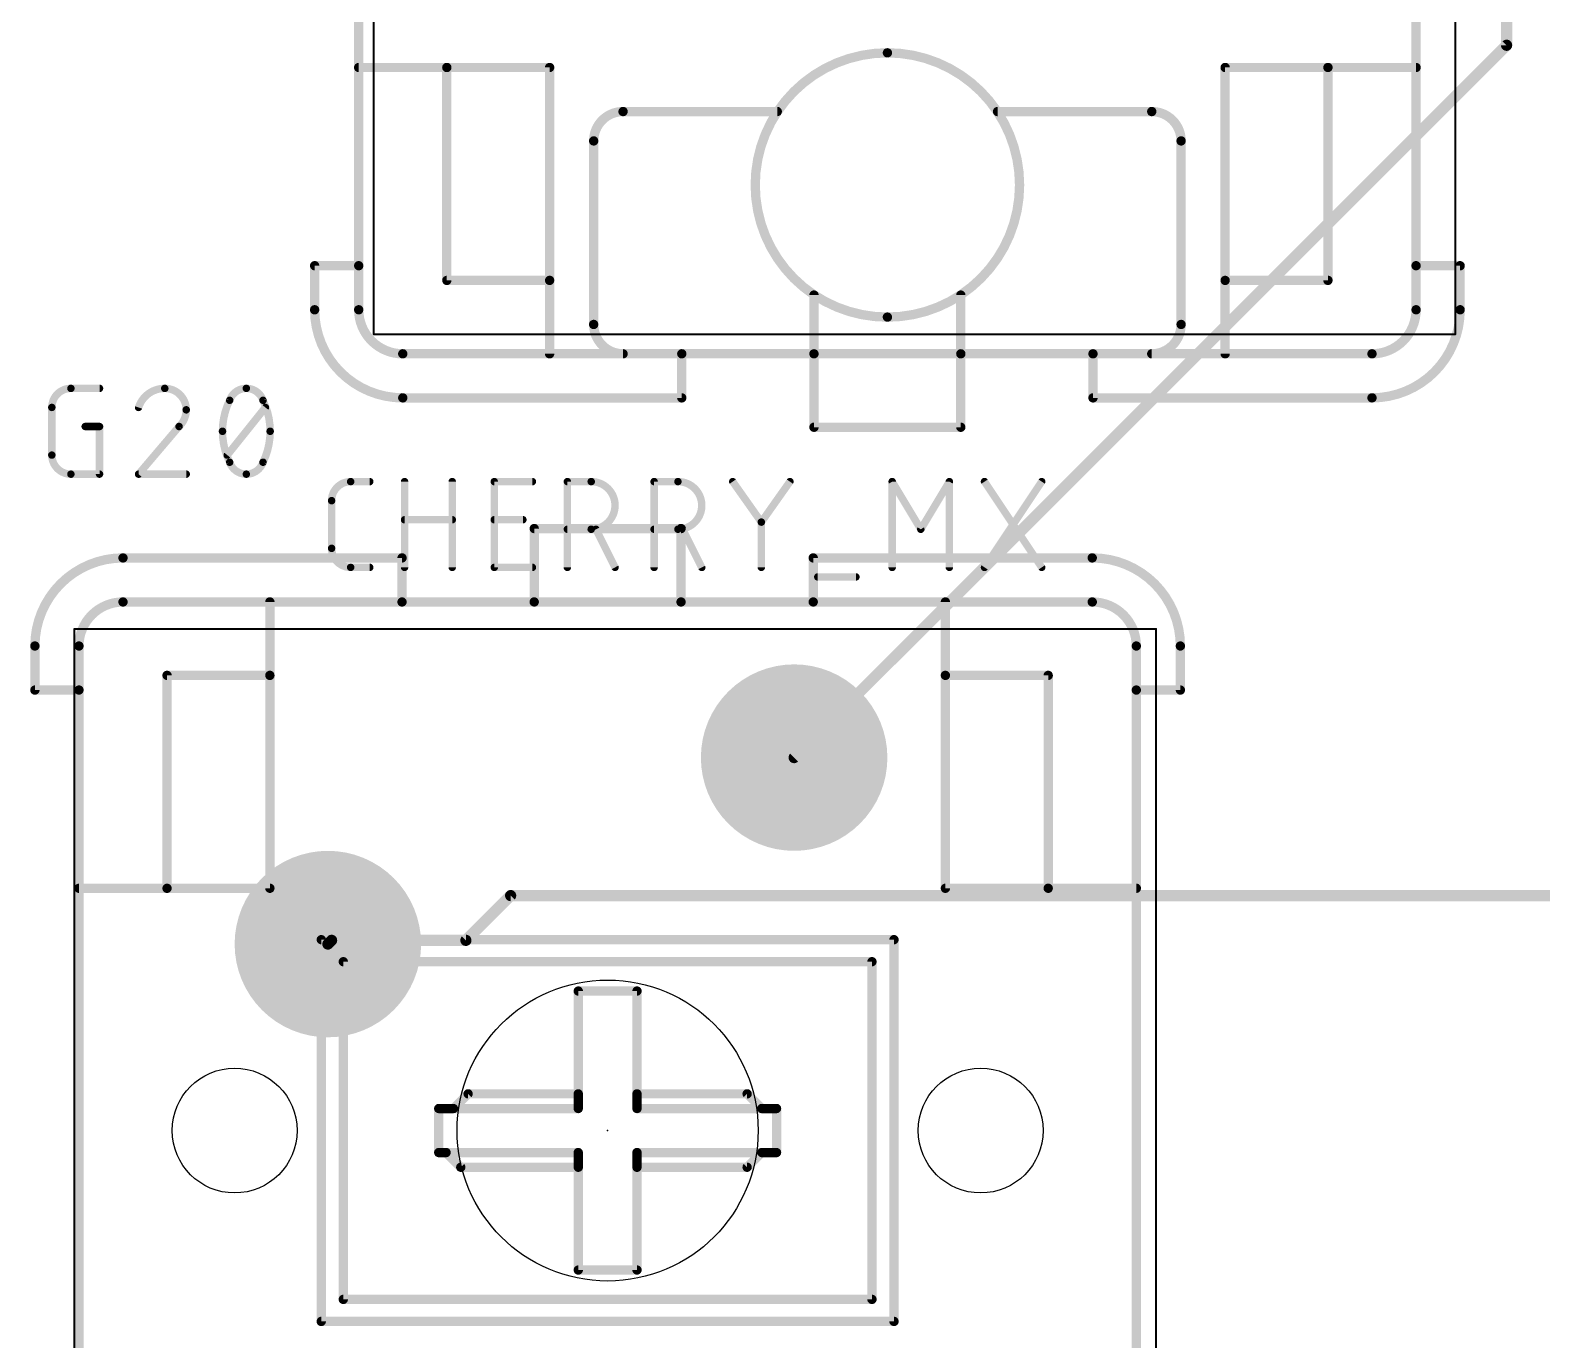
# Model space of a CAD drawing. Extents: x 8 to 150, y -13 to 106.
# Drawn here: x 48.02 to 68.6, y 8.58 to 26.42 of the extents above; entities that cross this region are included whole.
import ezdxf

# ---------------------------------------------------------------- set-up
doc = ezdxf.new("R2010")
doc.units = 0
for name, color, linetype in [('1', 22, 'CONTINUOUS'), ('17', 82, 'CONTINUOUS'), ('20', 30, 'CONTINUOUS'), ('21', 253, 'CONTINUOUS'), ('23', 7, 'CONTINUOUS'), ('25', 253, 'CONTINUOUS'), ('49', 253, 'CONTINUOUS'), ('51', 253, 'CONTINUOUS')]:
    doc.layers.add(name, color=color, linetype=linetype)

# ---------------------------------------------------------------- blocks, each defined once
blk = doc.blocks.new('ROUNDP')
at = {"const_width": 0.5}
blk.add_lwpolyline([(0, -0.25, 1), (0, 0.25, 1), (0, -0.25)], format="xyb", dxfattribs=at)

msp = doc.modelspace()

# ---------------------------------------------------------------- linework, layer by layer
at = {"layer": '1', "const_width": 0.1524}
for points in [[(68.1228, 26.2128), (68.1228, 52.1208)], [(58.42, 16.51), (68.1228, 26.2128)], [(54.5592, 14.6304), (53.9496, 14.0208)], [(75.5904, 14.6304), (54.5592, 14.6304)], [(52.1208, 14.0208), (52.07, 13.97)], [(53.9496, 14.0208), (52.1208, 14.0208)]]:
    msp.add_lwpolyline(points, dxfattribs=at)
at = {"layer": '1', "const_width": 0.0762}
for points in [[(68.0847, 26.2128, 1), (68.1609, 26.2128)], [(68.1497, 26.1859, 1), (68.0959, 26.2397)], [(58.3931, 16.5369, 1), (58.4469, 16.4831)], [(54.5592, 14.6685, 1), (54.5592, 14.5923)], [(54.5861, 14.6035, 1), (54.5323, 14.6573)], [(52.0431, 13.9969, 1), (52.0969, 13.9431)], [(52.1208, 14.0589, 1), (52.1208, 13.9827)], [(52.1477, 13.9939, 1), (52.0939, 14.0477)], [(53.9227, 14.0477, 1), (53.9765, 13.9939)], [(53.9496, 13.9827, 1), (53.9496, 14.0589)]]:
    msp.add_lwpolyline(points, format="xyb", dxfattribs=at)
at = {"layer": '20'}
for centre, radius in [((55.88, 11.43), 2.05), ((50.8, 11.43), 0.85), ((60.96, 11.43), 0.85)]:
    msp.add_circle(centre, radius, dxfattribs=at)
at = {"layer": '21', "const_width": 0.127}
for points in [[(52.49, 23.21), (52.49, 35.21)], [(66.89, 35.21), (66.89, 23.21)], [(51.89, 22.61), (51.89, 23.21)], [(52.49, 23.21), (51.89, 23.21)], [(52.49, 22.61), (52.49, 23.21)], [(66.89, 23.21), (66.89, 22.61)], [(66.89, 23.21), (67.49, 23.21)], [(67.49, 23.21), (67.49, 22.61)], [(56.89, 22.01), (53.09, 22.01)], [(58.69, 22.01), (56.89, 22.01)], [(56.89, 22.01), (56.89, 21.41)], [(60.69, 22.01), (58.69, 22.01)], [(58.69, 22.01), (58.69, 21.01)], [(62.49, 22.01), (60.69, 22.01)], [(60.69, 22.01), (60.69, 21.01)], [(66.29, 22.01), (62.49, 22.01)], [(62.49, 22.01), (62.49, 21.41)], [(56.89, 21.41), (53.09, 21.41)], [(66.29, 21.41), (62.49, 21.41)], [(60.69, 21.01), (58.69, 21.01)], [(54.88, 19.63), (54.88, 18.63)], [(56.88, 19.63), (54.88, 19.63)], [(56.88, 19.63), (56.88, 18.63)], [(49.28, 19.23), (53.08, 19.23)], [(53.08, 19.23), (53.08, 18.63)], [(58.68, 19.23), (62.48, 19.23)], [(58.68, 19.23), (58.68, 18.63)], [(49.28, 18.63), (53.08, 18.63)], [(53.08, 18.63), (54.88, 18.63)], [(54.88, 18.63), (56.88, 18.63)], [(56.88, 18.63), (58.68, 18.63)], [(58.68, 18.63), (62.48, 18.63)], [(48.08, 17.43), (48.08, 18.03)], [(48.68, 17.43), (48.68, 18.03)], [(63.08, 18.03), (63.08, 17.43)], [(63.68, 18.03), (63.68, 17.43)], [(48.68, 17.43), (48.08, 17.43)], [(48.68, 5.43), (48.68, 17.43)], [(63.08, 17.43), (63.08, 5.43)], [(63.08, 17.43), (63.68, 17.43)]]:
    msp.add_lwpolyline(points, dxfattribs=at)
at = {"layer": '21'}
for points, const_width in [([(51.9218, 23.21, 1), (51.8582, 23.21)], 0.0635), ([(51.89, 23.2417, 1), (51.89, 23.1783)], 0.0635), ([(52.5218, 23.21, 1), (52.4582, 23.21)], 0.0635), ([(52.49, 23.1783, 1), (52.49, 23.2417)], 0.0635), ([(66.9218, 23.21, 1), (66.8582, 23.21)], 0.0635), ([(66.89, 23.2417, 1), (66.89, 23.1783)], 0.0635), ([(67.5218, 23.21, 1), (67.4583, 23.21)], 0.0635), ([(67.49, 23.1783, 1), (67.49, 23.2417)], 0.0635), ([(52.4582, 23.21, 1), (52.5218, 23.21)], 0.0635), ([(66.8582, 23.21, 1), (66.9218, 23.21)], 0.0635), ([(51.9218, 22.61, 1), (51.8582, 22.61)], 0.0635), ([(51.89, 22.61, 0.4142), (53.09, 21.41)], 0.127), ([(52.5218, 22.61, 1), (52.4582, 22.61)], 0.0635), ([(52.49, 22.61, 0.4142), (53.09, 22.01)], 0.127), ([(66.29, 21.41, 0.4142), (67.49, 22.61)], 0.127), ([(66.29, 22.01, 0.4142), (66.89, 22.61)], 0.127), ([(66.9218, 22.61, 1), (66.8582, 22.61)], 0.0635), ([(67.5218, 22.61, 1), (67.4583, 22.61)], 0.0635), ([(51.8582, 22.61, 1), (51.9218, 22.61)], 0.0635), ([(52.4582, 22.61, 1), (52.5218, 22.61)], 0.0635), ([(66.8582, 22.61, 1), (66.9218, 22.61)], 0.0635), ([(67.4583, 22.61, 1), (67.5218, 22.61)], 0.0635), ([(53.09, 22.0418, 1), (53.09, 21.9783)], 0.0635), ([(53.09, 21.9783, 1), (53.09, 22.0418)], 0.0635), ([(56.9218, 22.01, 1), (56.8582, 22.01)], 0.0635), ([(56.89, 22.0418, 1), (56.89, 21.9783)], 0.0635), ([(56.89, 21.9783, 1), (56.89, 22.0418)], 0.0635), ([(58.69, 22.0418, 1), (58.69, 21.9783)], 0.0635), ([(58.7218, 22.01, 1), (58.6583, 22.01)], 0.0635), ([(58.69, 21.9783, 1), (58.69, 22.0418)], 0.0635), ([(60.69, 22.0418, 1), (60.69, 21.9783)], 0.0635), ([(60.7218, 22.01, 1), (60.6583, 22.01)], 0.0635), ([(60.69, 21.9783, 1), (60.69, 22.0418)], 0.0635), ([(62.5218, 22.01, 1), (62.4582, 22.01)], 0.0635), ([(62.49, 22.0418, 1), (62.49, 21.9783)], 0.0635), ([(62.49, 21.9783, 1), (62.49, 22.0418)], 0.0635), ([(66.29, 22.0418, 1), (66.29, 21.9783)], 0.0635), ([(66.29, 21.9783, 1), (66.29, 22.0418)], 0.0635), ([(53.09, 21.4417, 1), (53.09, 21.3783)], 0.0635), ([(53.09, 21.3783, 1), (53.09, 21.4417)], 0.0635), ([(56.8582, 21.41, 1), (56.9218, 21.41)], 0.0635), ([(56.89, 21.3783, 1), (56.89, 21.4417)], 0.0635), ([(62.4582, 21.41, 1), (62.5218, 21.41)], 0.0635), ([(62.49, 21.4417, 1), (62.49, 21.3783)], 0.0635), ([(66.29, 21.4417, 1), (66.29, 21.3783)], 0.0635), ([(66.29, 21.3783, 1), (66.29, 21.4417)], 0.0635), ([(58.69, 21.0418, 1), (58.69, 20.9783)], 0.0635), ([(58.6583, 21.01, 1), (58.7218, 21.01)], 0.0635), ([(60.6583, 21.01, 1), (60.7218, 21.01)], 0.0635), ([(60.69, 20.9783, 1), (60.69, 21.0418)], 0.0635), ([(54.9118, 19.63, 1), (54.8483, 19.63)], 0.0635), ([(54.88, 19.6618, 1), (54.88, 19.5983)], 0.0635), ([(56.9118, 19.63, 1), (56.8483, 19.63)], 0.0635), ([(56.88, 19.5983, 1), (56.88, 19.6618)], 0.0635), ([(49.28, 19.23, 0.4142), (48.08, 18.03)], 0.127), ([(49.28, 19.2617, 1), (49.28, 19.1983)], 0.0635), ([(49.28, 19.1983, 1), (49.28, 19.2617)], 0.0635), ([(53.1118, 19.23, 1), (53.0483, 19.23)], 0.0635), ([(53.08, 19.1983, 1), (53.08, 19.2617)], 0.0635), ([(58.7118, 19.23, 1), (58.6482, 19.23)], 0.0635), ([(58.68, 19.2617, 1), (58.68, 19.1983)], 0.0635), ([(63.68, 18.03, 0.4142), (62.48, 19.23)], 0.127), ([(62.48, 19.2617, 1), (62.48, 19.1983)], 0.0635), ([(62.48, 19.1983, 1), (62.48, 19.2617)], 0.0635), ([(49.28, 18.63, 0.4142), (48.68, 18.03)], 0.127), ([(49.28, 18.6618, 1), (49.28, 18.5983)], 0.0635), ([(49.28, 18.5983, 1), (49.28, 18.6618)], 0.0635), ([(53.08, 18.6618, 1), (53.08, 18.5983)], 0.0635), ([(53.0483, 18.63, 1), (53.1118, 18.63)], 0.0635), ([(53.08, 18.5983, 1), (53.08, 18.6618)], 0.0635), ([(54.88, 18.6618, 1), (54.88, 18.5983)], 0.0635), ([(54.8483, 18.63, 1), (54.9118, 18.63)], 0.0635), ([(54.88, 18.5983, 1), (54.88, 18.6618)], 0.0635), ([(56.88, 18.6618, 1), (56.88, 18.5983)], 0.0635), ([(56.8483, 18.63, 1), (56.9118, 18.63)], 0.0635), ([(56.88, 18.5983, 1), (56.88, 18.6618)], 0.0635), ([(58.68, 18.6618, 1), (58.68, 18.5983)], 0.0635), ([(58.6482, 18.63, 1), (58.7118, 18.63)], 0.0635), ([(58.68, 18.5983, 1), (58.68, 18.6618)], 0.0635), ([(63.08, 18.03, 0.4142), (62.48, 18.63)], 0.127), ([(62.48, 18.6618, 1), (62.48, 18.5983)], 0.0635), ([(62.48, 18.5983, 1), (62.48, 18.6618)], 0.0635), ([(48.1118, 18.03, 1), (48.0483, 18.03)], 0.0635), ([(48.0483, 18.03, 1), (48.1118, 18.03)], 0.0635), ([(48.7118, 18.03, 1), (48.6482, 18.03)], 0.0635), ([(48.6482, 18.03, 1), (48.7118, 18.03)], 0.0635), ([(63.1118, 18.03, 1), (63.0483, 18.03)], 0.0635), ([(63.0483, 18.03, 1), (63.1118, 18.03)], 0.0635), ([(63.7118, 18.03, 1), (63.6482, 18.03)], 0.0635), ([(63.6482, 18.03, 1), (63.7118, 18.03)], 0.0635), ([(48.08, 17.4617, 1), (48.08, 17.3983)], 0.0635), ([(48.0483, 17.43, 1), (48.1118, 17.43)], 0.0635), ([(48.7118, 17.43, 1), (48.6482, 17.43)], 0.0635), ([(48.6482, 17.43, 1), (48.7118, 17.43)], 0.0635), ([(48.68, 17.3983, 1), (48.68, 17.4617)], 0.0635), ([(63.1118, 17.43, 1), (63.0483, 17.43)], 0.0635), ([(63.08, 17.4617, 1), (63.08, 17.3983)], 0.0635), ([(63.0483, 17.43, 1), (63.1118, 17.43)], 0.0635), ([(63.6482, 17.43, 1), (63.7118, 17.43)], 0.0635), ([(63.68, 17.3983, 1), (63.68, 17.4617)], 0.0635)]:
    msp.add_lwpolyline(points, format="xyb", dxfattribs=dict(at, const_width=const_width))
at = {"layer": '23'}
msp.add_point((55.88, 11.43), dxfattribs=at)
at = {"layer": '25'}
for points, const_width in [([(48.5704, 21.5392, 0.4142), (48.3108, 21.2796)], 0.1016), ([(48.5704, 21.5646, 1), (48.5704, 21.5138)], 0.0508), ([(48.5704, 21.5138, 1), (48.5704, 21.5646)], 0.0508), ([(48.9599, 21.5138, 1), (48.9599, 21.5646)], 0.0508), ([(49.8489, 21.5392, 0.3252), (49.4919, 21.2796)], 0.1016), ([(50.141, 21.2471, 0.4142), (49.8489, 21.5392)], 0.1016), ([(49.8489, 21.5646, 1), (49.8489, 21.5138)], 0.0508), ([(49.8489, 21.5138, 1), (49.8489, 21.5646)], 0.0508), ([(50.7323, 21.3769, 0.1139), (50.6349, 20.955)], 0.1016), ([(50.7082, 21.3852, 1), (50.7563, 21.3687)], 0.0508), ([(50.9594, 21.5392, 0.3205), (50.7323, 21.3769)], 0.1016), ([(50.7551, 21.3658, 1), (50.7094, 21.3881)], 0.0508), ([(51.1866, 21.3769, 0.3205), (50.9594, 21.5392)], 0.1016), ([(50.9594, 21.5646, 1), (50.9594, 21.5138)], 0.0508), ([(50.9594, 21.5138, 1), (50.9594, 21.5646)], 0.0508), ([(51.2095, 21.3881, 1), (51.1638, 21.3658)], 0.0508), ([(51.284, 20.955, 0.1139), (51.1866, 21.3769)], 0.1016), ([(51.1626, 21.3687, 1), (51.2107, 21.3852)], 0.0508), ([(48.3362, 21.2796, 1), (48.2854, 21.2796)], 0.0508), ([(48.2854, 21.2796, 1), (48.3362, 21.2796)], 0.0508), ([(49.4677, 21.2874, 1), (49.5161, 21.2717)], 0.0508), ([(50.0436, 21.0199, 0.2053), (50.141, 21.2471)], 0.1016), ([(50.1664, 21.2471, 1), (50.1156, 21.2471)], 0.0508), ([(50.1156, 21.2471, 1), (50.1664, 21.2471)], 0.0508), ([(51.2389, 21.2637, 1), (51.1993, 21.2954)], 0.0508), ([(48.7652, 21.0453, 1), (48.7652, 20.9945)], 0.0508), ([(48.9853, 21.0199, 1), (48.9345, 21.0199)], 0.0508), ([(48.9599, 20.9945, 1), (48.9599, 21.0453)], 0.0508), ([(50.0261, 21.0383, 1), (50.0612, 21.0015)], 0.0508), ([(50.063, 21.0035, 1), (50.0243, 21.0364)], 0.0508), ([(50.6349, 20.955, 0.1139), (50.7323, 20.5331)], 0.1016), ([(50.6603, 20.955, 1), (50.6095, 20.955)], 0.0508), ([(51.1866, 20.5331, 0.1139), (51.284, 20.955)], 0.1016), ([(51.3094, 20.955, 1), (51.2586, 20.955)], 0.0508), ([(50.6095, 20.955, 1), (50.6603, 20.955)], 0.0508), ([(51.2586, 20.955, 1), (51.3094, 20.955)], 0.0508), ([(48.3108, 20.6304, 0.4142), (48.5704, 20.3708)], 0.1016), ([(48.3362, 20.6304, 1), (48.2854, 20.6304)], 0.0508), ([(48.2854, 20.6304, 1), (48.3362, 20.6304)], 0.0508), ([(50.68, 20.6463, 1), (50.7196, 20.6146)], 0.0508), ([(48.5704, 20.3962, 1), (48.5704, 20.3454)], 0.0508), ([(48.5704, 20.3454, 1), (48.5704, 20.3962)], 0.0508), ([(48.9345, 20.3708, 1), (48.9853, 20.3708)], 0.0508), ([(48.9599, 20.3454, 1), (48.9599, 20.3962)], 0.0508), ([(49.4725, 20.3873, 1), (49.5113, 20.3543)], 0.0508), ([(49.4919, 20.3962, 1), (49.4919, 20.3454)], 0.0508), ([(50.141, 20.3454, 1), (50.141, 20.3962)], 0.0508), ([(50.7563, 20.5413, 1), (50.7082, 20.5248)], 0.0508), ([(50.7323, 20.5331, 0.3205), (50.9594, 20.3708)], 0.1016), ([(50.7094, 20.5219, 1), (50.7551, 20.5442)], 0.0508), ([(50.9594, 20.3708, 0.3205), (51.1866, 20.5331)], 0.1016), ([(50.9594, 20.3962, 1), (50.9594, 20.3454)], 0.0508), ([(50.9594, 20.3454, 1), (50.9594, 20.3962)], 0.0508), ([(51.1638, 20.5442, 1), (51.2095, 20.5219)], 0.0508), ([(51.2107, 20.5248, 1), (51.1626, 20.5413)], 0.0508), ([(52.3804, 20.2692, 0.4142), (52.1208, 20.0096)], 0.1016), ([(52.3804, 20.2946, 1), (52.3804, 20.2438)], 0.0508), ([(52.3804, 20.2438, 1), (52.3804, 20.2946)], 0.0508), ([(52.6401, 20.2438, 1), (52.6401, 20.2946)], 0.0508), ([(53.1401, 20.2692, 1), (53.0893, 20.2692)], 0.0508), ([(53.7892, 20.2692, 1), (53.7384, 20.2692)], 0.0508), ([(54.3616, 20.2692, 1), (54.3108, 20.2692)], 0.0508), ([(54.3362, 20.2946, 1), (54.3362, 20.2438)], 0.0508), ([(54.8555, 20.2438, 1), (54.8555, 20.2946)], 0.0508), ([(55.3573, 20.2692, 1), (55.3065, 20.2692)], 0.0508), ([(55.3319, 20.2946, 1), (55.3319, 20.2438)], 0.0508), ([(55.6564, 19.6201, 1), (55.6564, 20.2692)], 0.1016), ([(55.6564, 20.2946, 1), (55.6564, 20.2438)], 0.0508), ([(55.6564, 20.2438, 1), (55.6564, 20.2946)], 0.0508), ([(56.5384, 20.2692, 1), (56.4876, 20.2692)], 0.0508), ([(56.513, 20.2946, 1), (56.513, 20.2438)], 0.0508), ([(56.8375, 19.6201, 1), (56.8375, 20.2692)], 0.1016), ([(56.8375, 20.2946, 1), (56.8375, 20.2438)], 0.0508), ([(56.8375, 20.2438, 1), (56.8375, 20.2946)], 0.0508), ([(57.6045, 20.2838, 1), (57.5629, 20.2546)], 0.0508), ([(58.3834, 20.2546, 1), (58.3419, 20.2838)], 0.0508), ([(59.7808, 20.2692, 1), (59.73, 20.2692)], 0.0508), ([(59.7772, 20.2823, 1), (59.7336, 20.2561)], 0.0508), ([(60.5597, 20.2692, 1), (60.5089, 20.2692)], 0.0508), ([(60.5561, 20.2561, 1), (60.5126, 20.2823)], 0.0508), ([(61.0338, 20.2833, 1), (60.9916, 20.2551)], 0.0508), ([(61.8128, 20.2551, 1), (61.7705, 20.2833)], 0.0508), ([(52.1462, 20.0096, 1), (52.0954, 20.0096)], 0.0508), ([(52.0954, 20.0096, 1), (52.1462, 20.0096)], 0.0508), ([(53.1147, 19.7753, 1), (53.1147, 19.7245)], 0.0508), ([(53.7638, 19.7245, 1), (53.7638, 19.7753)], 0.0508), ([(54.3362, 19.7753, 1), (54.3362, 19.7245)], 0.0508), ([(54.7256, 19.7245, 1), (54.7256, 19.7753)], 0.0508), ([(57.9986, 19.7175, 1), (57.9478, 19.7175)], 0.0508), ([(55.3319, 19.6455, 1), (55.3319, 19.5947)], 0.0508), ([(55.6564, 19.6455, 1), (55.6564, 19.5947)], 0.0508), ([(55.6564, 19.5947, 1), (55.6564, 19.6455)], 0.0508), ([(55.7441, 19.6314, 1), (55.6986, 19.6087)], 0.0508), ([(56.513, 19.6455, 1), (56.513, 19.5947)], 0.0508), ([(56.8375, 19.6455, 1), (56.8375, 19.5947)], 0.0508), ([(56.8375, 19.5947, 1), (56.8375, 19.6455)], 0.0508), ([(56.9252, 19.6314, 1), (56.8797, 19.6087)], 0.0508), ([(57.9524, 19.7321, 1), (57.9939, 19.7028)], 0.0508), ([(57.9524, 19.7028, 1), (57.9939, 19.7321)], 0.0508), ([(60.1231, 19.6332, 1), (60.1666, 19.607)], 0.0508), ([(60.1231, 19.607, 1), (60.1666, 19.6332)], 0.0508), ([(52.1208, 19.3604, 0.4142), (52.3804, 19.1008)], 0.1016), ([(52.1462, 19.3604, 1), (52.0954, 19.3604)], 0.0508), ([(52.0954, 19.3604, 1), (52.1462, 19.3604)], 0.0508), ([(52.3804, 19.1262, 1), (52.3804, 19.0754)], 0.0508), ([(52.3804, 19.0754, 1), (52.3804, 19.1262)], 0.0508), ([(52.6401, 19.0754, 1), (52.6401, 19.1262)], 0.0508), ([(54.3362, 19.1262, 1), (54.3362, 19.0754)], 0.0508), ([(54.8555, 19.0754, 1), (54.8555, 19.1262)], 0.0508), ([(53.0893, 19.1008, 1), (53.1401, 19.1008)], 0.0508), ([(53.7384, 19.1008, 1), (53.7892, 19.1008)], 0.0508), ([(54.3108, 19.1008, 1), (54.3616, 19.1008)], 0.0508), ([(55.3065, 19.1008, 1), (55.3573, 19.1008)], 0.0508), ([(55.9583, 19.0894, 1), (56.0037, 19.1122)], 0.0508), ([(56.4876, 19.1008, 1), (56.5384, 19.1008)], 0.0508), ([(57.1394, 19.0894, 1), (57.1848, 19.1122)], 0.0508), ([(57.9478, 19.1008, 1), (57.9986, 19.1008)], 0.0508), ([(58.7422, 18.9964, 1), (58.7422, 18.9456)], 0.0508), ([(59.2615, 18.9456, 1), (59.2615, 18.9964)], 0.0508), ([(59.73, 19.1008, 1), (59.7808, 19.1008)], 0.0508), ([(60.5089, 19.1008, 1), (60.5597, 19.1008)], 0.0508), ([(60.9916, 19.1149, 1), (61.0338, 19.0867)], 0.0508), ([(61.7705, 19.0867, 1), (61.8128, 19.1149)], 0.0508)]:
    msp.add_lwpolyline(points, format="xyb", dxfattribs=dict(at, const_width=const_width))
at = {"layer": '25', "const_width": 0.1016}
for points in [[(48.5704, 21.5392), (48.9599, 21.5392)], [(48.3108, 20.6304), (48.3108, 21.2796)], [(50.6998, 20.6304), (51.2191, 21.2796)], [(48.7652, 21.0199), (48.9599, 21.0199)], [(48.9599, 21.0199), (48.9599, 20.3708)], [(50.0436, 21.0199), (49.4919, 20.3708)], [(48.9599, 20.3708), (48.5704, 20.3708)], [(49.4919, 20.3708), (50.141, 20.3708)], [(52.3804, 20.2692), (52.6401, 20.2692)], [(53.1147, 19.1008), (53.1147, 20.2692)], [(53.7638, 20.2692), (53.7638, 19.1008)], [(54.3362, 19.1008), (54.3362, 20.2692)], [(54.3362, 20.2692), (54.8555, 20.2692)], [(55.3319, 19.1008), (55.3319, 20.2692)], [(55.3319, 20.2692), (55.6564, 20.2692)], [(56.513, 19.1008), (56.513, 20.2692)], [(56.513, 20.2692), (56.8375, 20.2692)], [(57.5837, 20.2692), (57.9732, 19.7175)], [(57.9732, 19.7175), (58.3626, 20.2692)], [(59.7554, 19.1008), (59.7554, 20.2692)], [(59.7554, 20.2692), (60.1449, 19.6201)], [(60.1449, 19.6201), (60.5343, 20.2692)], [(60.5343, 20.2692), (60.5343, 19.1008)], [(61.0127, 19.1008), (61.7916, 20.2692)], [(61.0127, 20.2692), (61.7916, 19.1008)], [(52.1208, 19.3604), (52.1208, 20.0096)], [(53.1147, 19.7499), (53.7638, 19.7499)], [(54.3362, 19.7499), (54.7256, 19.7499)], [(57.9732, 19.1008), (57.9732, 19.7175)], [(55.6564, 19.6201), (55.3319, 19.6201)], [(55.981, 19.1008), (55.7213, 19.6201)], [(56.8375, 19.6201), (56.513, 19.6201)], [(57.1621, 19.1008), (56.9024, 19.6201)], [(52.6401, 19.1008), (52.3804, 19.1008)], [(54.8555, 19.1008), (54.3362, 19.1008)], [(58.7422, 18.971), (59.2615, 18.971)]]:
    msp.add_lwpolyline(points, dxfattribs=at)
at = {"layer": '49', "const_width": 0.025}
for points in [[(67.4256, 37.0078), (67.4256, 22.2758)], [(52.6936, 22.2758), (52.6936, 33.7989)], [(67.4256, 22.2758), (52.6936, 22.2758)], [(48.6169, 18.2626), (63.3489, 18.2626)], [(48.6169, 3.5306), (48.6169, 18.2626)], [(63.3489, 18.2626), (63.3489, 3.5306)]]:
    msp.add_lwpolyline(points, dxfattribs=at)
at = {"layer": '49', "const_width": 0.0125}
for points in [[(52.6873, 22.2758, 1), (52.6998, 22.2758)], [(52.6936, 22.2821, 1), (52.6936, 22.2695)], [(67.4193, 22.2758, 1), (67.4318, 22.2758)], [(67.4256, 22.2695, 1), (67.4256, 22.2821)], [(48.6231, 18.2626, 1), (48.6106, 18.2626)], [(48.6169, 18.2689, 1), (48.6169, 18.2564)], [(63.3551, 18.2626, 1), (63.3426, 18.2626)], [(63.3489, 18.2564, 1), (63.3489, 18.2689)]]:
    msp.add_lwpolyline(points, format="xyb", dxfattribs=at)
at = {"layer": '51'}
for points, const_width in [([(59.69, 26.11, 1), (59.69, 22.51)], 0.127), ([(59.69, 26.1418, 1), (59.69, 26.0783)], 0.0635), ([(59.69, 22.51, 1), (59.69, 26.11)], 0.127), ([(59.69, 26.0783, 1), (59.69, 26.1418)], 0.0635), ([(52.49, 25.9417, 1), (52.49, 25.8783)], 0.0635), ([(53.7218, 25.91, 1), (53.6583, 25.91)], 0.0635), ([(53.69, 25.9417, 1), (53.69, 25.8783)], 0.0635), ([(53.69, 25.8783, 1), (53.69, 25.9417)], 0.0635), ([(55.1218, 25.91, 1), (55.0583, 25.91)], 0.0635), ([(55.09, 25.8783, 1), (55.09, 25.9417)], 0.0635), ([(64.3218, 25.91, 1), (64.2583, 25.91)], 0.0635), ([(64.29, 25.9417, 1), (64.29, 25.8783)], 0.0635), ([(65.7218, 25.91, 1), (65.6582, 25.91)], 0.0635), ([(65.69, 25.9417, 1), (65.69, 25.8783)], 0.0635), ([(65.69, 25.8783, 1), (65.69, 25.9417)], 0.0635), ([(66.89, 25.8783, 1), (66.89, 25.9417)], 0.0635), ([(56.09, 25.31, 0.4142), (55.69, 24.91)], 0.127), ([(56.09, 25.3418, 1), (56.09, 25.2783)], 0.0635), ([(56.09, 25.2783, 1), (56.09, 25.3418)], 0.0635), ([(58.19, 25.2783, 1), (58.19, 25.3418)], 0.0635), ([(61.19, 25.3418, 1), (61.19, 25.2783)], 0.0635), ([(63.69, 24.91, 0.4142), (63.29, 25.31)], 0.127), ([(63.29, 25.3418, 1), (63.29, 25.2783)], 0.0635), ([(63.29, 25.2783, 1), (63.29, 25.3418)], 0.0635), ([(55.7218, 24.91, 1), (55.6583, 24.91)], 0.0635), ([(55.6583, 24.91, 1), (55.7218, 24.91)], 0.0635), ([(63.7218, 24.91, 1), (63.6583, 24.91)], 0.0635), ([(63.6583, 24.91, 1), (63.7218, 24.91)], 0.0635), ([(53.69, 23.0418, 1), (53.69, 22.9783)], 0.0635), ([(55.1218, 23.01, 1), (55.0583, 23.01)], 0.0635), ([(55.09, 22.9783, 1), (55.09, 23.0418)], 0.0635), ([(64.29, 23.0418, 1), (64.29, 22.9783)], 0.0635), ([(64.3218, 23.01, 1), (64.2583, 23.01)], 0.0635), ([(65.69, 22.9783, 1), (65.69, 23.0418)], 0.0635), ([(53.6583, 23.01, 1), (53.7218, 23.01)], 0.0635), ([(55.0583, 23.01, 1), (55.1218, 23.01)], 0.0635), ([(58.7218, 22.81, 1), (58.6583, 22.81)], 0.0635), ([(60.7218, 22.81, 1), (60.6583, 22.81)], 0.0635), ([(64.2583, 23.01, 1), (64.3218, 23.01)], 0.0635), ([(65.6582, 23.01, 1), (65.7218, 23.01)], 0.0635), ([(55.69, 22.41, 0.4142), (56.09, 22.01)], 0.127), ([(55.7218, 22.41, 1), (55.6583, 22.41)], 0.0635), ([(55.6583, 22.41, 1), (55.7218, 22.41)], 0.0635), ([(59.69, 22.5418, 1), (59.69, 22.4783)], 0.0635), ([(59.69, 22.4783, 1), (59.69, 22.5418)], 0.0635), ([(63.29, 22.01, 0.4142), (63.69, 22.41)], 0.127), ([(63.7218, 22.41, 1), (63.6583, 22.41)], 0.0635), ([(63.6583, 22.41, 1), (63.7218, 22.41)], 0.0635), ([(55.0583, 22.01, 1), (55.1218, 22.01)], 0.0635), ([(56.09, 21.9783, 1), (56.09, 22.0418)], 0.0635), ([(58.6583, 22.01, 1), (58.7218, 22.01)], 0.0635), ([(60.6583, 22.01, 1), (60.7218, 22.01)], 0.0635), ([(63.29, 22.0418, 1), (63.29, 21.9783)], 0.0635), ([(64.2583, 22.01, 1), (64.3218, 22.01)], 0.0635), ([(51.3118, 18.63, 1), (51.2482, 18.63)], 0.0635), ([(60.5118, 18.63, 1), (60.4483, 18.63)], 0.0635), ([(49.9118, 17.63, 1), (49.8483, 17.63)], 0.0635), ([(49.88, 17.6618, 1), (49.88, 17.5983)], 0.0635), ([(51.3118, 17.63, 1), (51.2482, 17.63)], 0.0635), ([(51.2482, 17.63, 1), (51.3118, 17.63)], 0.0635), ([(51.28, 17.5983, 1), (51.28, 17.6618)], 0.0635), ([(60.48, 17.6618, 1), (60.48, 17.5983)], 0.0635), ([(60.5118, 17.63, 1), (60.4483, 17.63)], 0.0635), ([(60.4483, 17.63, 1), (60.5118, 17.63)], 0.0635), ([(61.9118, 17.63, 1), (61.8483, 17.63)], 0.0635), ([(61.88, 17.5983, 1), (61.88, 17.6618)], 0.0635), ([(48.68, 14.7618, 1), (48.68, 14.6982)], 0.0635), ([(49.88, 14.7618, 1), (49.88, 14.6982)], 0.0635), ([(49.8483, 14.73, 1), (49.9118, 14.73)], 0.0635), ([(49.88, 14.6982, 1), (49.88, 14.7618)], 0.0635), ([(51.2482, 14.73, 1), (51.3118, 14.73)], 0.0635), ([(51.28, 14.6982, 1), (51.28, 14.7618)], 0.0635), ([(60.48, 14.7618, 1), (60.48, 14.6982)], 0.0635), ([(60.4483, 14.73, 1), (60.5118, 14.73)], 0.0635), ([(61.88, 14.7618, 1), (61.88, 14.6982)], 0.0635), ([(61.8483, 14.73, 1), (61.9118, 14.73)], 0.0635), ([(61.88, 14.6982, 1), (61.88, 14.7618)], 0.0635), ([(63.08, 14.6982, 1), (63.08, 14.7618)], 0.0635), ([(51.98, 14.0618, 1), (51.98, 13.9983)], 0.0635), ([(52.0118, 14.03, 1), (51.9483, 14.03)], 0.0635), ([(59.8118, 14.03, 1), (59.7482, 14.03)], 0.0635), ([(59.78, 13.9983, 1), (59.78, 14.0618)], 0.0635), ([(52.3118, 13.73, 1), (52.2482, 13.73)], 0.0635), ([(52.28, 13.7618, 1), (52.28, 13.6982)], 0.0635), ([(59.5118, 13.73, 1), (59.4483, 13.73)], 0.0635), ([(59.48, 13.6982, 1), (59.48, 13.7618)], 0.0635), ([(55.48, 13.3618, 1), (55.48, 13.2982)], 0.0635), ([(55.5118, 13.33, 1), (55.4483, 13.33)], 0.0635), ([(56.3118, 13.33, 1), (56.2482, 13.33)], 0.0635), ([(56.28, 13.2982, 1), (56.28, 13.3618)], 0.0635), ([(53.98, 11.9618, 1), (53.98, 11.8982)], 0.0635), ([(54.0025, 11.9075, 1), (53.9575, 11.9525)], 0.0635), ([(55.5118, 11.93, 1), (55.4483, 11.93)], 0.0635), ([(55.4483, 11.93, 1), (55.5118, 11.93)], 0.0635), ([(55.48, 11.8982, 1), (55.48, 11.9618)], 0.0635), ([(56.3118, 11.93, 1), (56.2482, 11.93)], 0.0635), ([(56.28, 11.9618, 1), (56.28, 11.8982)], 0.0635), ([(56.2482, 11.93, 1), (56.3118, 11.93)], 0.0635), ([(57.8025, 11.9525, 1), (57.7575, 11.9075)], 0.0635), ([(57.78, 11.8982, 1), (57.78, 11.9618)], 0.0635), ([(53.58, 11.7618, 1), (53.58, 11.6982)], 0.0635), ([(53.6118, 11.73, 1), (53.5483, 11.73)], 0.0635), ([(53.7575, 11.7525, 1), (53.8025, 11.7075)], 0.0635), ([(53.78, 11.7618, 1), (53.78, 11.6982)], 0.0635), ([(53.78, 11.6982, 1), (53.78, 11.7618)], 0.0635), ([(55.4483, 11.73, 1), (55.5118, 11.73)], 0.0635), ([(55.48, 11.6982, 1), (55.48, 11.7618)], 0.0635), ([(56.2482, 11.73, 1), (56.3118, 11.73)], 0.0635), ([(56.28, 11.7618, 1), (56.28, 11.6982)], 0.0635), ([(57.98, 11.7618, 1), (57.98, 11.6982)], 0.0635), ([(57.9575, 11.7075, 1), (58.0025, 11.7525)], 0.0635), ([(57.98, 11.6982, 1), (57.98, 11.7618)], 0.0635), ([(58.2118, 11.73, 1), (58.1482, 11.73)], 0.0635), ([(58.18, 11.6982, 1), (58.18, 11.7618)], 0.0635), ([(53.58, 11.1618, 1), (53.58, 11.0983)], 0.0635), ([(53.5483, 11.13, 1), (53.6118, 11.13)], 0.0635), ([(53.7025, 11.1525, 1), (53.6575, 11.1075)], 0.0635), ([(53.68, 11.1618, 1), (53.68, 11.0983)], 0.0635), ([(53.68, 11.0983, 1), (53.68, 11.1618)], 0.0635), ([(55.5118, 11.13, 1), (55.4483, 11.13)], 0.0635), ([(55.48, 11.0983, 1), (55.48, 11.1618)], 0.0635), ([(56.3118, 11.13, 1), (56.2482, 11.13)], 0.0635), ([(56.28, 11.1618, 1), (56.28, 11.0983)], 0.0635), ([(57.98, 11.1618, 1), (57.98, 11.0983)], 0.0635), ([(58.0025, 11.1075, 1), (57.9575, 11.1525)], 0.0635), ([(57.98, 11.0983, 1), (57.98, 11.1618)], 0.0635), ([(58.1482, 11.13, 1), (58.2118, 11.13)], 0.0635), ([(58.18, 11.0983, 1), (58.18, 11.1618)], 0.0635), ([(53.88, 10.9618, 1), (53.88, 10.8982)], 0.0635), ([(53.8575, 10.9075, 1), (53.9025, 10.9525)], 0.0635), ([(55.5118, 10.93, 1), (55.4483, 10.93)], 0.0635), ([(55.4483, 10.93, 1), (55.5118, 10.93)], 0.0635), ([(55.48, 10.8982, 1), (55.48, 10.9618)], 0.0635), ([(56.3118, 10.93, 1), (56.2482, 10.93)], 0.0635), ([(56.28, 10.9618, 1), (56.28, 10.8982)], 0.0635), ([(56.2482, 10.93, 1), (56.3118, 10.93)], 0.0635), ([(57.7575, 10.9525, 1), (57.8025, 10.9075)], 0.0635), ([(57.78, 10.8982, 1), (57.78, 10.9618)], 0.0635), ([(55.48, 9.5618, 1), (55.48, 9.4983)], 0.0635), ([(55.4483, 9.53, 1), (55.5118, 9.53)], 0.0635), ([(56.2482, 9.53, 1), (56.3118, 9.53)], 0.0635), ([(56.28, 9.4983, 1), (56.28, 9.5618)], 0.0635), ([(52.2482, 9.13, 1), (52.3118, 9.13)], 0.0635), ([(52.28, 9.1618, 1), (52.28, 9.0983)], 0.0635), ([(59.4483, 9.13, 1), (59.5118, 9.13)], 0.0635), ([(59.48, 9.0983, 1), (59.48, 9.1618)], 0.0635), ([(51.98, 8.8618, 1), (51.98, 8.7982)], 0.0635), ([(51.9483, 8.83, 1), (52.0118, 8.83)], 0.0635), ([(59.7482, 8.83, 1), (59.8118, 8.83)], 0.0635), ([(59.78, 8.7982, 1), (59.78, 8.8618)], 0.0635)]:
    msp.add_lwpolyline(points, format="xyb", dxfattribs=dict(at, const_width=const_width))
at = {"layer": '51', "const_width": 0.127}
for points in [[(52.49, 25.91), (53.69, 25.91)], [(53.69, 25.91), (55.09, 25.91)], [(53.69, 23.01), (53.69, 25.91)], [(55.09, 23.01), (55.09, 25.91)], [(64.29, 25.91), (65.69, 25.91)], [(64.29, 23.01), (64.29, 25.91)], [(65.69, 25.91), (66.89, 25.91)], [(65.69, 23.01), (65.69, 25.91)], [(58.19, 25.31), (56.09, 25.31)], [(63.29, 25.31), (61.19, 25.31)], [(55.69, 24.91), (55.69, 22.41)], [(63.69, 24.91), (63.69, 22.41)], [(53.69, 23.01), (55.09, 23.01)], [(55.09, 22.01), (55.09, 23.01)], [(64.29, 22.01), (64.29, 23.01)], [(64.29, 23.01), (65.69, 23.01)], [(58.69, 22.01), (58.69, 22.81)], [(60.69, 22.81), (60.69, 22.01)], [(51.28, 17.63), (51.28, 18.63)], [(60.48, 17.63), (60.48, 18.63)], [(49.88, 14.73), (49.88, 17.63)], [(49.88, 17.63), (51.28, 17.63)], [(51.28, 14.73), (51.28, 17.63)], [(60.48, 14.73), (60.48, 17.63)], [(60.48, 17.63), (61.88, 17.63)], [(61.88, 14.73), (61.88, 17.63)], [(48.68, 14.73), (49.88, 14.73)], [(49.88, 14.73), (51.28, 14.73)], [(60.48, 14.73), (61.88, 14.73)], [(61.88, 14.73), (63.08, 14.73)], [(51.98, 14.03), (59.78, 14.03)], [(51.98, 8.83), (51.98, 14.03)], [(59.78, 14.03), (59.78, 8.83)], [(52.28, 9.13), (52.28, 13.73)], [(52.28, 13.73), (59.48, 13.73)], [(59.48, 13.73), (59.48, 9.13)], [(55.48, 11.93), (55.48, 13.33)], [(55.48, 13.33), (56.28, 13.33)], [(56.28, 13.33), (56.28, 11.93)], [(53.78, 11.73), (53.98, 11.93)], [(53.98, 11.93), (55.48, 11.93)], [(55.48, 11.73), (55.48, 11.93)], [(56.28, 11.93), (56.28, 11.73)], [(56.28, 11.93), (57.78, 11.93)], [(57.98, 11.73), (57.78, 11.93)], [(53.58, 11.13), (53.58, 11.73)], [(53.58, 11.73), (53.78, 11.73)], [(53.78, 11.73), (55.48, 11.73)], [(56.28, 11.73), (57.98, 11.73)], [(57.98, 11.73), (58.18, 11.73)], [(58.18, 11.73), (58.18, 11.13)], [(53.58, 11.13), (53.68, 11.13)], [(55.48, 11.13), (53.68, 11.13)], [(53.68, 11.13), (53.88, 10.93)], [(55.48, 10.93), (55.48, 11.13)], [(57.98, 11.13), (56.28, 11.13)], [(56.28, 11.13), (56.28, 10.93)], [(57.78, 10.93), (57.98, 11.13)], [(58.18, 11.13), (57.98, 11.13)], [(53.88, 10.93), (55.48, 10.93)], [(55.48, 9.53), (55.48, 10.93)], [(56.28, 10.93), (56.28, 9.53)], [(56.28, 10.93), (57.78, 10.93)], [(56.28, 9.53), (55.48, 9.53)], [(59.48, 9.13), (52.28, 9.13)], [(59.78, 8.83), (51.98, 8.83)]]:
    msp.add_lwpolyline(points, dxfattribs=at)

# ---------------------------------------------------------------- block references
at = {"layer": '17', "xscale": 2.54, "yscale": 2.54}
for p in [(58.42, 16.51), (58.42, 16.51), (52.07, 13.97), (52.07, 13.97)]:
    msp.add_blockref('ROUNDP', p, dxfattribs=at)

doc.saveas('drawing.dxf')
